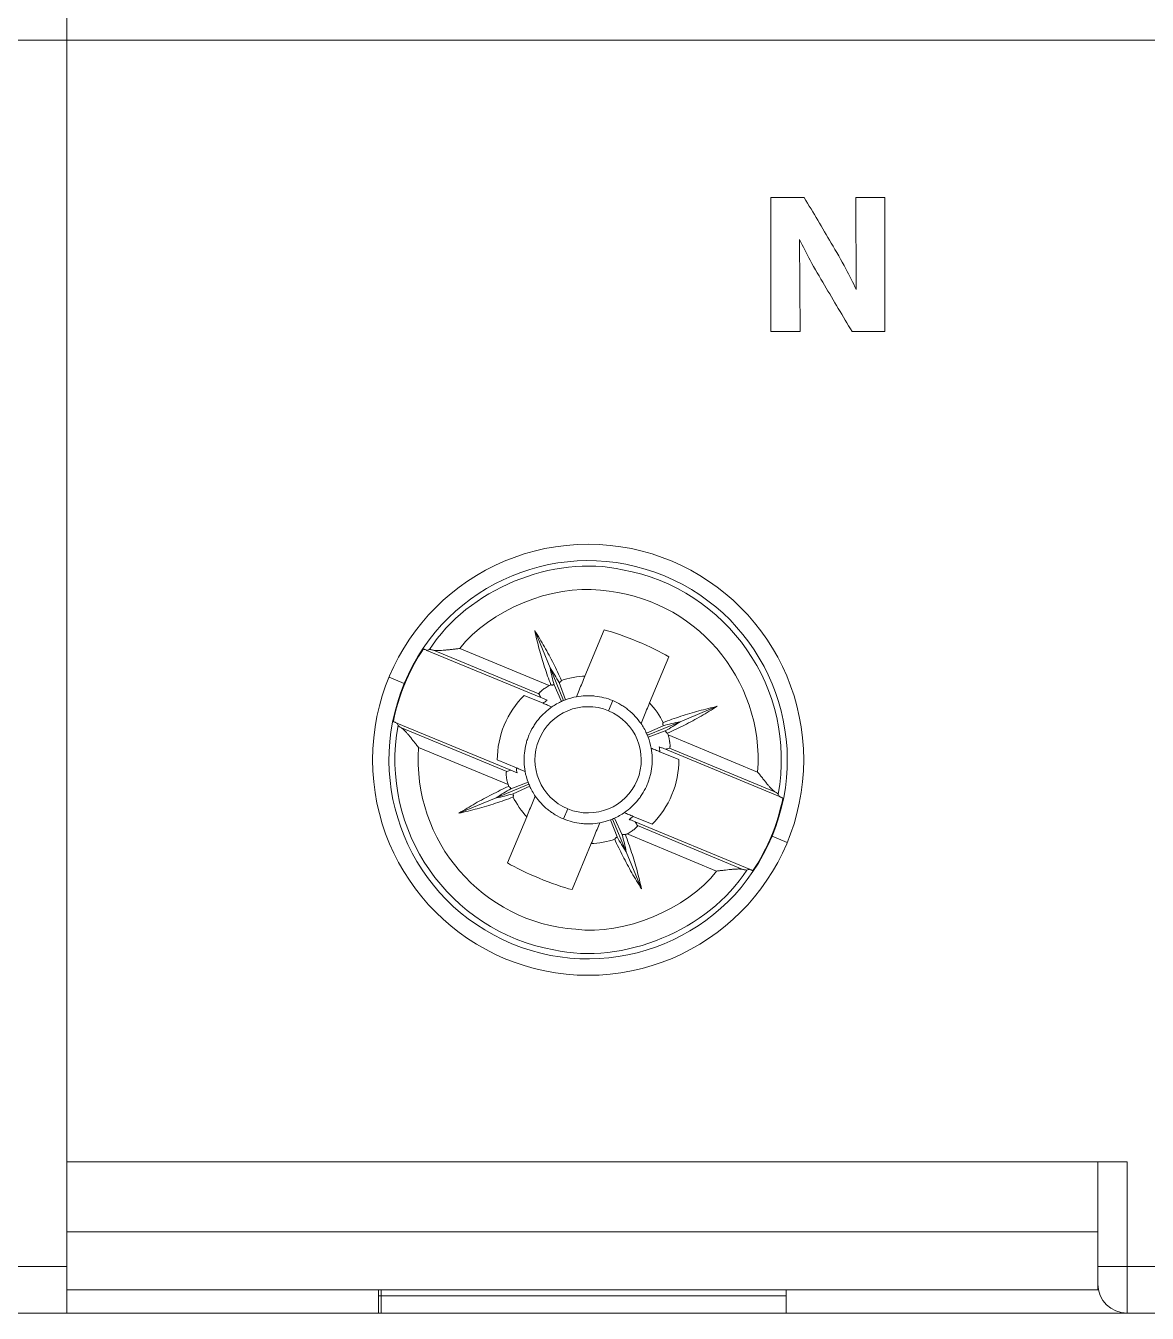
# Model space of a CAD drawing. Header units: millimetres. Extents: x 4137 to 6698, y 1400 to 3585.
# Drawn here: x 4492.86 to 4512.11, y 2776.75 to 2798.86 of the extents above; entities that cross this region are included whole.
import ezdxf

# ---------------------------------------------------------------- set-up
doc = ezdxf.new("R2010")
doc.units = ezdxf.units.MM
doc.layers.add('000-PI-Oprema', color=30, linetype='Continuous', lineweight=5)

msp = doc.modelspace()

# ---------------------------------------------------------------- linework, layer by layer
at = {"layer": '000-PI-Oprema', "color": 0, "linetype": 'ByBlock', "lineweight": 0, "ltscale": 0.25}
for p, q in [((4493.565, 2798.607), (4493.565, 2799.107)), ((4493.57, 2799.107), (4493.57, 2798.607)), ((4493.57, 2798.607), (4458.165, 2798.607)), ((4528.97, 2798.607), (4493.565, 2798.607)), ((4493.565, 2779.354), (4493.565, 2798.607)), ((4493.57, 2777.554), (4493.57, 2798.607)), ((4505.655, 2795.906), (4506.227, 2795.906)), ((4505.655, 2793.606), (4505.655, 2795.906)), ((4507.119, 2794.33), (4507.112, 2795.906)), ((4507.112, 2795.906), (4507.609, 2795.906)), ((4507.609, 2795.906), (4507.609, 2793.606)), ((4506.145, 2795.187), (4506.154, 2793.606)), ((4506.154, 2793.606), (4505.655, 2793.606)), ((4505.655, 2793.606), (4506.154, 2793.606)), ((4507.609, 2793.606), (4507.048, 2793.606)), ((4507.048, 2793.606), (4507.609, 2793.606)), ((4501.599, 2788.473), (4501.863, 2787.836)), ((4502.791, 2788.484), (4502.462, 2787.691)), ((4499.748, 2788.134), (4501.707, 2787.322)), ((4501.671, 2787.385), (4499.862, 2788.136)), ((4500.311, 2788.165), (4501.848, 2787.528)), ((4503.9, 2788.024), (4503.571, 2787.232)), ((4499.359, 2787.564), (4499.098, 2787.673)), ((4501.863, 2787.836), (4502.096, 2787.272)), ((4499.359, 2787.564), (4499.37, 2787.56)), ((4502.062, 2787.257), (4501.932, 2787.544)), ((4502.02, 2787.58), (4502.13, 2787.285)), ((4501.743, 2787.225), (4501.416, 2787.36)), ((4502.938, 2787.272), (4502.866, 2787.097)), ((4504.097, 2786.909), (4504.734, 2787.173)), ((4499.231, 2786.886), (4501.189, 2786.075)), ((4501.119, 2786.055), (4499.31, 2786.805)), ((4503.518, 2786.71), (4503.805, 2786.84)), ((4503.533, 2786.676), (4504.097, 2786.909)), ((4503.841, 2786.751), (4503.547, 2786.641)), ((4503.889, 2786.681), (4505.426, 2786.044)), ((4499.606, 2786.466), (4501.144, 2785.829)), ((4504.076, 2786.258), (4503.749, 2786.393)), ((4503.843, 2786.436), (4505.802, 2785.623)), ((4505.723, 2785.705), (4503.914, 2786.455)), ((4500.957, 2786.253), (4501.284, 2786.117)), ((4500.936, 2785.601), (4501.5, 2785.834)), ((4501.192, 2785.758), (4501.486, 2785.869)), ((4501.515, 2785.801), (4501.228, 2785.67)), ((4500.299, 2785.338), (4500.936, 2785.601)), ((4501.462, 2785.278), (4501.133, 2784.486)), ((4502.095, 2785.239), (4502.167, 2785.413)), ((4503.013, 2784.93), (4502.902, 2785.225)), ((4502.937, 2785.238), (4503.17, 2784.674)), ((4502.971, 2785.253), (4503.101, 2784.967)), ((4503.29, 2785.284), (4503.616, 2785.149)), ((4503.326, 2785.189), (4505.284, 2784.376)), ((4505.171, 2784.374), (4503.362, 2785.125)), ((4502.57, 2784.819), (4502.242, 2784.026)), ((4503.185, 2784.983), (4504.722, 2784.345)), ((4505.674, 2784.945), (4505.663, 2784.95)), ((4505.674, 2784.945), (4505.935, 2784.837)), ((4503.17, 2784.674), (4503.434, 2784.037)), ((4493.565, 2779.354), (4511.768, 2779.354)), ((4511.268, 2779.354), (4493.565, 2779.354)), ((4493.565, 2779.354), (4493.565, 2778.154)), ((4511.268, 2779.354), (4511.268, 2778.154)), ((4511.768, 2779.354), (4511.768, 2777.554)), ((4493.565, 2778.154), (4511.268, 2778.154)), ((4493.565, 2777.154), (4493.565, 2778.154)), ((4511.268, 2778.154), (4511.268, 2777.154)), ((4476.368, 2777.554), (4493.57, 2777.554)), ((4493.57, 2777.554), (4493.57, 2776.754)), ((4511.268, 2777.554), (4511.768, 2777.554)), ((4511.768, 2777.554), (4528.97, 2777.554)), ((4511.768, 2777.554), (4511.768, 2776.754)), ((4511.268, 2777.154), (4493.565, 2777.154)), ((4493.565, 2776.754), (4493.565, 2777.154)), ((4498.916, 2777.154), (4498.916, 2776.754)), ((4498.916, 2777.054), (4498.966, 2777.054)), ((4498.966, 2777.154), (4498.966, 2777.054)), ((4498.966, 2776.754), (4498.966, 2777.054)), ((4498.966, 2777.054), (4505.917, 2777.054)), ((4505.917, 2776.754), (4505.917, 2777.154)), ((4493.57, 2776.754), (4476.368, 2776.754)), ((4498.916, 2776.754), (4493.565, 2776.754)), ((4498.966, 2776.754), (4498.916, 2776.754)), ((4505.917, 2776.754), (4498.966, 2776.754)), ((4511.768, 2776.754), (4505.917, 2776.754)), ((4528.97, 2776.754), (4511.768, 2776.754))]:
    msp.add_line(p, q, dxfattribs=at)
for points in [[(4506.227, 2795.906), (4506.381, 2795.647), (4506.535, 2795.387), (4506.689, 2795.126)], [(4506.328, 2794.83), (4506.265, 2794.948), (4506.205, 2795.068), (4506.145, 2795.187)], [(4506.145, 2795.187), (4506.205, 2795.068), (4506.265, 2794.948), (4506.328, 2794.83)], [(4506.689, 2795.126), (4506.775, 2794.98), (4506.861, 2794.834), (4506.941, 2794.684)], [(4506.574, 2794.401), (4506.49, 2794.543), (4506.407, 2794.685), (4506.328, 2794.83)], [(4506.328, 2794.83), (4506.407, 2794.685), (4506.49, 2794.543), (4506.574, 2794.401)], [(4506.941, 2794.684), (4507.003, 2794.568), (4507.061, 2794.448), (4507.119, 2794.33)], [(4507.048, 2793.606), (4506.89, 2793.87), (4506.732, 2794.136), (4506.574, 2794.401)], [(4506.574, 2794.401), (4506.732, 2794.136), (4506.89, 2793.87), (4507.048, 2793.606)], [(4503.826, 2789.413), (4502.082, 2790.136), (4500.082, 2789.308), (4499.359, 2787.564)], [(4499.793, 2788.147), (4500.444, 2789.176), (4501.919, 2789.787), (4503.107, 2789.518)], [(4503.107, 2789.518), (4504.909, 2789.192), (4506.106, 2787.467), (4505.78, 2785.665)], [(4505.674, 2784.945), (4506.397, 2786.689), (4505.57, 2788.69), (4503.826, 2789.413)], [(4500.311, 2788.165), (4500.819, 2788.822), (4501.904, 2789.271), (4502.727, 2789.165)], [(4502.727, 2789.165), (4504.335, 2789.049), (4505.543, 2787.651), (4505.426, 2786.044)], [(4501.677, 2788.157), (4501.649, 2788.262), (4501.623, 2788.367), (4501.599, 2788.473)], [(4501.599, 2788.473), (4501.657, 2788.381), (4501.713, 2788.288), (4501.767, 2788.194)], [(4502.791, 2788.484), (4503.097, 2788.409), (4503.631, 2788.188), (4503.9, 2788.024)], [(4499.69, 2788.158), (4499.588, 2788.014), (4499.432, 2787.725), (4499.37, 2787.56)], [(4499.71, 2788.149), (4499.703, 2788.152), (4499.697, 2788.155), (4499.69, 2788.158)], [(4499.729, 2788.142), (4499.723, 2788.145), (4499.716, 2788.147), (4499.71, 2788.149)], [(4499.748, 2788.134), (4499.742, 2788.136), (4499.736, 2788.139), (4499.729, 2788.142)], [(4499.771, 2788.14), (4499.763, 2788.138), (4499.756, 2788.136), (4499.748, 2788.134)], [(4499.793, 2788.147), (4499.785, 2788.145), (4499.778, 2788.143), (4499.771, 2788.14)], [(4499.793, 2788.147), (4499.797, 2788.148), (4499.805, 2788.148), (4499.817, 2788.146)], [(4499.817, 2788.146), (4499.822, 2788.145), (4499.829, 2788.144), (4499.837, 2788.142)], [(4499.837, 2788.142), (4499.844, 2788.14), (4499.853, 2788.138), (4499.862, 2788.136)], [(4499.862, 2788.136), (4499.872, 2788.133), (4499.884, 2788.131), (4499.899, 2788.13)], [(4499.899, 2788.13), (4499.913, 2788.129), (4499.928, 2788.129), (4499.945, 2788.129)], [(4499.945, 2788.129), (4499.962, 2788.13), (4499.979, 2788.131), (4499.998, 2788.132)], [(4499.998, 2788.132), (4500.017, 2788.134), (4500.036, 2788.135), (4500.056, 2788.137)], [(4500.056, 2788.137), (4500.076, 2788.139), (4500.097, 2788.141), (4500.118, 2788.143)], [(4500.118, 2788.143), (4500.139, 2788.146), (4500.161, 2788.148), (4500.182, 2788.151)], [(4500.182, 2788.151), (4500.204, 2788.153), (4500.226, 2788.156), (4500.247, 2788.158)], [(4500.247, 2788.158), (4500.268, 2788.16), (4500.29, 2788.163), (4500.311, 2788.165)], [(4501.77, 2787.846), (4501.737, 2787.949), (4501.706, 2788.053), (4501.677, 2788.157)], [(4501.876, 2787.542), (4501.838, 2787.642), (4501.803, 2787.744), (4501.77, 2787.846)], [(4501.863, 2787.836), (4501.872, 2787.786), (4501.883, 2787.737), (4501.895, 2787.689)], [(4501.863, 2787.836), (4501.89, 2787.794), (4501.917, 2787.752), (4501.943, 2787.709)], [(4501.895, 2787.689), (4501.906, 2787.64), (4501.918, 2787.592), (4501.932, 2787.544)], [(4501.943, 2787.709), (4501.969, 2787.666), (4501.995, 2787.624), (4502.02, 2787.58)], [(4502.462, 2787.691), (4502.354, 2787.692), (4502.162, 2787.657), (4502.06, 2787.618)], [(4502.462, 2787.691), (4502.446, 2787.651), (4502.429, 2787.611), (4502.412, 2787.571)], [(4499.359, 2787.564), (4498.635, 2785.821), (4499.463, 2783.82), (4501.207, 2783.098)], [(4499.37, 2787.56), (4499.297, 2787.399), (4499.202, 2787.084), (4499.173, 2786.911)], [(4501.697, 2787.424), (4501.694, 2787.42), (4501.691, 2787.418), (4501.688, 2787.415)], [(4501.708, 2787.434), (4501.704, 2787.43), (4501.7, 2787.427), (4501.697, 2787.424)], [(4501.72, 2787.444), (4501.716, 2787.44), (4501.712, 2787.437), (4501.708, 2787.434)], [(4501.748, 2787.466), (4501.738, 2787.458), (4501.728, 2787.451), (4501.72, 2787.444)], [(4501.779, 2787.487), (4501.768, 2787.48), (4501.758, 2787.473), (4501.748, 2787.466)], [(4501.848, 2787.528), (4501.824, 2787.515), (4501.801, 2787.502), (4501.779, 2787.487)], [(4501.876, 2787.542), (4501.869, 2787.538), (4501.855, 2787.531), (4501.848, 2787.528)], [(4501.883, 2787.54), (4501.881, 2787.541), (4501.878, 2787.541), (4501.876, 2787.542)], [(4501.891, 2787.539), (4501.888, 2787.54), (4501.886, 2787.54), (4501.883, 2787.54)], [(4501.919, 2787.541), (4501.915, 2787.54), (4501.912, 2787.54), (4501.908, 2787.54)], [(4501.932, 2787.544), (4501.927, 2787.542), (4501.923, 2787.542), (4501.919, 2787.541)], [(4502.031, 2787.587), (4502.027, 2787.585), (4502.024, 2787.582), (4502.02, 2787.58)], [(4502.039, 2787.593), (4502.037, 2787.591), (4502.034, 2787.589), (4502.031, 2787.587)], [(4502.056, 2787.612), (4502.055, 2787.61), (4502.053, 2787.608), (4502.052, 2787.606)], [(4502.06, 2787.618), (4502.059, 2787.616), (4502.058, 2787.614), (4502.056, 2787.612)], [(4502.364, 2787.453), (4502.347, 2787.414), (4502.331, 2787.375), (4502.315, 2787.336)], [(4502.412, 2787.571), (4502.396, 2787.531), (4502.38, 2787.492), (4502.364, 2787.453)], [(4501.416, 2787.36), (4501.274, 2787.219), (4501.156, 2787.043), (4501.077, 2786.852)], [(4501.672, 2787.394), (4501.67, 2787.39), (4501.67, 2787.387), (4501.671, 2787.385)], [(4501.671, 2787.385), (4501.677, 2787.375), (4501.683, 2787.364), (4501.689, 2787.354)], [(4501.681, 2787.407), (4501.677, 2787.401), (4501.673, 2787.397), (4501.672, 2787.394)], [(4501.674, 2786.605), (4501.867, 2787.07), (4502.4, 2787.29), (4502.866, 2787.097)], [(4501.688, 2787.415), (4501.686, 2787.412), (4501.683, 2787.409), (4501.681, 2787.407)], [(4501.689, 2787.354), (4501.695, 2787.343), (4501.701, 2787.332), (4501.707, 2787.322)], [(4501.76, 2787.299), (4501.743, 2787.307), (4501.725, 2787.314), (4501.707, 2787.322)], [(4501.814, 2787.277), (4501.795, 2787.265), (4501.76, 2787.239), (4501.743, 2787.225)], [(4501.819, 2787.194), (4501.794, 2787.204), (4501.769, 2787.215), (4501.743, 2787.225)], [(4501.814, 2787.277), (4501.796, 2787.285), (4501.778, 2787.292), (4501.76, 2787.299)], [(4501.894, 2787.163), (4501.935, 2787.192), (4502.016, 2787.238), (4502.062, 2787.257)], [(4502.096, 2787.272), (4502.087, 2787.268), (4502.07, 2787.261), (4502.062, 2787.257)], [(4502.13, 2787.285), (4502.122, 2787.282), (4502.104, 2787.275), (4502.096, 2787.272)], [(4502.13, 2787.285), (4502.176, 2787.304), (4502.266, 2787.329), (4502.315, 2787.336)], [(4502.473, 2787.354), (4502.42, 2787.352), (4502.368, 2787.347), (4502.315, 2787.336)], [(4502.787, 2787.321), (4502.736, 2787.334), (4502.685, 2787.343), (4502.632, 2787.349)], [(4502.938, 2787.272), (4502.889, 2787.292), (4502.838, 2787.308), (4502.787, 2787.321)], [(4503.079, 2787.2), (4503.034, 2787.227), (4502.987, 2787.251), (4502.938, 2787.272)], [(4503.146, 2787.157), (4503.125, 2787.172), (4503.102, 2787.186), (4503.079, 2787.2)], [(4503.521, 2787.111), (4503.538, 2787.151), (4503.554, 2787.191), (4503.571, 2787.232)], [(4503.803, 2786.895), (4503.759, 2786.995), (4503.648, 2787.155), (4503.571, 2787.232)], [(4501.894, 2787.163), (4501.87, 2787.173), (4501.844, 2787.183), (4501.819, 2787.194)], [(4502.866, 2787.097), (4503.331, 2786.904), (4503.552, 2786.371), (4503.359, 2785.906)], [(4503.21, 2787.108), (4503.189, 2787.126), (4503.168, 2787.141), (4503.146, 2787.157)], [(4503.424, 2786.877), (4503.44, 2786.915), (4503.456, 2786.954), (4503.472, 2786.993)], [(4503.472, 2786.993), (4503.488, 2787.032), (4503.505, 2787.071), (4503.521, 2787.111)], [(4503.803, 2786.895), (4503.904, 2786.933), (4504.005, 2786.968), (4504.108, 2787.002)], [(4504.108, 2787.002), (4504.21, 2787.035), (4504.314, 2787.066), (4504.418, 2787.095)], [(4504.455, 2787.005), (4504.361, 2786.951), (4504.266, 2786.9), (4504.17, 2786.851)], [(4504.418, 2787.095), (4504.523, 2787.123), (4504.628, 2787.149), (4504.734, 2787.173)], [(4504.734, 2787.173), (4504.642, 2787.114), (4504.549, 2787.059), (4504.455, 2787.005)], [(4501.926, 2782.992), (4500.124, 2783.318), (4498.927, 2785.043), (4499.253, 2786.846)], [(4499.173, 2786.911), (4499.18, 2786.908), (4499.186, 2786.905), (4499.193, 2786.902)], [(4499.193, 2786.902), (4499.199, 2786.9), (4499.205, 2786.897), (4499.212, 2786.895)], [(4499.212, 2786.895), (4499.218, 2786.892), (4499.225, 2786.889), (4499.231, 2786.886)], [(4499.231, 2786.886), (4499.235, 2786.88), (4499.238, 2786.873), (4499.242, 2786.866)], [(4499.242, 2786.866), (4499.246, 2786.86), (4499.25, 2786.853), (4499.253, 2786.846)], [(4499.26, 2786.838), (4499.256, 2786.841), (4499.254, 2786.844), (4499.253, 2786.846)], [(4499.271, 2786.829), (4499.266, 2786.833), (4499.262, 2786.835), (4499.26, 2786.838)], [(4499.31, 2786.805), (4499.293, 2786.814), (4499.281, 2786.822), (4499.271, 2786.829)], [(4499.326, 2786.794), (4499.32, 2786.798), (4499.315, 2786.802), (4499.31, 2786.805)], [(4499.343, 2786.78), (4499.337, 2786.785), (4499.332, 2786.79), (4499.326, 2786.794)], [(4499.378, 2786.745), (4499.366, 2786.758), (4499.354, 2786.77), (4499.343, 2786.78)], [(4501.077, 2786.852), (4500.998, 2786.661), (4500.957, 2786.454), (4500.957, 2786.253)], [(4501.572, 2786.818), (4501.544, 2786.773), (4501.521, 2786.726), (4501.501, 2786.678)], [(4501.615, 2786.885), (4501.599, 2786.863), (4501.585, 2786.841), (4501.572, 2786.818)], [(4501.638, 2786.917), (4501.63, 2786.906), (4501.622, 2786.895), (4501.615, 2786.885)], [(4501.663, 2786.948), (4501.655, 2786.938), (4501.646, 2786.928), (4501.638, 2786.917)], [(4503.518, 2786.71), (4503.499, 2786.756), (4503.453, 2786.837), (4503.424, 2786.877)], [(4503.801, 2786.88), (4503.801, 2786.883), (4503.801, 2786.886), (4503.802, 2786.888)], [(4503.802, 2786.853), (4503.802, 2786.856), (4503.801, 2786.86), (4503.801, 2786.863)], [(4503.802, 2786.888), (4503.802, 2786.891), (4503.803, 2786.893), (4503.803, 2786.895)], [(4503.805, 2786.84), (4503.804, 2786.844), (4503.803, 2786.849), (4503.802, 2786.853)], [(4503.95, 2786.877), (4503.901, 2786.865), (4503.853, 2786.853), (4503.805, 2786.84)], [(4503.97, 2786.828), (4503.928, 2786.802), (4503.885, 2786.776), (4503.841, 2786.751)], [(4504.17, 2786.851), (4504.074, 2786.802), (4503.977, 2786.756), (4503.88, 2786.711)], [(4504.097, 2786.909), (4504.048, 2786.899), (4503.999, 2786.888), (4503.95, 2786.877)], [(4504.097, 2786.909), (4504.055, 2786.882), (4504.013, 2786.855), (4503.97, 2786.828)], [(4499.415, 2786.705), (4499.402, 2786.718), (4499.39, 2786.732), (4499.378, 2786.745)], [(4499.433, 2786.682), (4499.427, 2786.689), (4499.421, 2786.697), (4499.415, 2786.705)], [(4499.452, 2786.659), (4499.446, 2786.667), (4499.439, 2786.675), (4499.433, 2786.682)], [(4499.528, 2786.564), (4499.503, 2786.596), (4499.478, 2786.628), (4499.452, 2786.659)], [(4499.567, 2786.516), (4499.554, 2786.532), (4499.541, 2786.548), (4499.528, 2786.564)], [(4501.473, 2786.603), (4501.464, 2786.578), (4501.457, 2786.552), (4501.451, 2786.527)], [(4501.501, 2786.678), (4501.491, 2786.653), (4501.481, 2786.628), (4501.473, 2786.603)], [(4502.167, 2785.413), (4501.702, 2785.606), (4501.481, 2786.139), (4501.674, 2786.605)], [(4503.533, 2786.676), (4503.529, 2786.685), (4503.522, 2786.701), (4503.518, 2786.71)], [(4503.547, 2786.641), (4503.543, 2786.65), (4503.537, 2786.667), (4503.533, 2786.676)], [(4503.598, 2786.456), (4503.59, 2786.505), (4503.565, 2786.595), (4503.547, 2786.641)], [(4503.848, 2786.741), (4503.846, 2786.744), (4503.844, 2786.747), (4503.841, 2786.751)], [(4503.855, 2786.732), (4503.853, 2786.735), (4503.85, 2786.738), (4503.848, 2786.741)], [(4503.861, 2786.725), (4503.859, 2786.727), (4503.857, 2786.73), (4503.855, 2786.732)], [(4503.867, 2786.72), (4503.865, 2786.722), (4503.863, 2786.723), (4503.861, 2786.725)], [(4503.873, 2786.715), (4503.871, 2786.716), (4503.869, 2786.718), (4503.867, 2786.72)], [(4503.88, 2786.711), (4503.877, 2786.712), (4503.875, 2786.713), (4503.873, 2786.715)], [(4503.889, 2786.681), (4503.887, 2786.689), (4503.882, 2786.704), (4503.88, 2786.711)], [(4503.91, 2786.604), (4503.904, 2786.629), (4503.897, 2786.656), (4503.889, 2786.681)], [(4503.913, 2786.585), (4503.912, 2786.591), (4503.911, 2786.597), (4503.91, 2786.604)], [(4503.921, 2786.531), (4503.92, 2786.536), (4503.919, 2786.543), (4503.919, 2786.548)], [(4502.305, 2783.345), (4500.698, 2783.462), (4499.49, 2784.859), (4499.606, 2786.466)], [(4499.587, 2786.491), (4499.58, 2786.499), (4499.574, 2786.507), (4499.567, 2786.516)], [(4499.596, 2786.479), (4499.593, 2786.483), (4499.59, 2786.487), (4499.587, 2786.491)], [(4499.606, 2786.466), (4499.603, 2786.47), (4499.6, 2786.474), (4499.596, 2786.479)], [(4503.673, 2786.425), (4503.648, 2786.435), (4503.623, 2786.445), (4503.598, 2786.456)], [(4503.615, 2786.297), (4503.613, 2786.351), (4503.608, 2786.403), (4503.598, 2786.456)], [(4503.749, 2786.393), (4503.724, 2786.404), (4503.699, 2786.414), (4503.673, 2786.425)], [(4503.749, 2786.393), (4503.747, 2786.415), (4503.741, 2786.458), (4503.737, 2786.48)], [(4503.79, 2786.458), (4503.772, 2786.465), (4503.754, 2786.472), (4503.737, 2786.48)], [(4503.843, 2786.436), (4503.826, 2786.443), (4503.808, 2786.45), (4503.79, 2786.458)], [(4503.843, 2786.436), (4503.855, 2786.439), (4503.867, 2786.442), (4503.879, 2786.445)], [(4503.879, 2786.445), (4503.89, 2786.449), (4503.902, 2786.452), (4503.914, 2786.455)], [(4503.914, 2786.455), (4503.916, 2786.456), (4503.917, 2786.458), (4503.919, 2786.462)], [(4503.922, 2786.501), (4503.922, 2786.51), (4503.922, 2786.521), (4503.921, 2786.531)], [(4503.921, 2786.477), (4503.922, 2786.481), (4503.922, 2786.484), (4503.922, 2786.488)], [(4503.922, 2786.488), (4503.922, 2786.492), (4503.922, 2786.496), (4503.922, 2786.501)], [(4501.284, 2786.117), (4501.286, 2786.095), (4501.292, 2786.052), (4501.296, 2786.03)], [(4501.284, 2786.117), (4501.309, 2786.106), (4501.334, 2786.095), (4501.36, 2786.085)], [(4501.418, 2786.213), (4501.419, 2786.16), (4501.425, 2786.106), (4501.435, 2786.054)], [(4503.956, 2785.658), (4504.035, 2785.849), (4504.076, 2786.056), (4504.076, 2786.258)], [(4501.111, 2786.022), (4501.11, 2786.018), (4501.11, 2786.013), (4501.11, 2786.009)], [(4501.11, 2786.009), (4501.111, 2786), (4501.111, 2785.99), (4501.112, 2785.979)], [(4501.114, 2786.049), (4501.114, 2786.047), (4501.113, 2786.044), (4501.112, 2786.042)], [(4501.112, 2785.979), (4501.113, 2785.973), (4501.113, 2785.968), (4501.114, 2785.962)], [(4501.119, 2786.055), (4501.117, 2786.054), (4501.115, 2786.052), (4501.114, 2786.049)], [(4501.114, 2785.962), (4501.115, 2785.956), (4501.116, 2785.95), (4501.116, 2785.944)], [(4501.116, 2785.944), (4501.117, 2785.938), (4501.118, 2785.932), (4501.12, 2785.925)], [(4501.154, 2786.064), (4501.143, 2786.062), (4501.131, 2786.058), (4501.119, 2786.055)], [(4501.12, 2785.925), (4501.121, 2785.919), (4501.122, 2785.913), (4501.123, 2785.907)], [(4501.123, 2785.907), (4501.129, 2785.88), (4501.136, 2785.855), (4501.144, 2785.829)], [(4501.189, 2786.075), (4501.178, 2786.071), (4501.166, 2786.068), (4501.154, 2786.064)], [(4501.189, 2786.075), (4501.207, 2786.067), (4501.225, 2786.06), (4501.243, 2786.052)], [(4501.243, 2786.052), (4501.261, 2786.045), (4501.278, 2786.038), (4501.296, 2786.03)], [(4501.36, 2786.085), (4501.384, 2786.075), (4501.41, 2786.064), (4501.435, 2786.054)], [(4501.486, 2785.869), (4501.468, 2785.915), (4501.443, 2786.005), (4501.435, 2786.054)], [(4503.359, 2785.906), (4503.166, 2785.44), (4502.632, 2785.22), (4502.167, 2785.413)], [(4503.532, 2785.833), (4503.542, 2785.857), (4503.551, 2785.882), (4503.56, 2785.907)], [(4503.56, 2785.907), (4503.568, 2785.932), (4503.576, 2785.958), (4503.582, 2785.984)], [(4505.426, 2786.044), (4505.44, 2786.027), (4505.453, 2786.011), (4505.467, 2785.993)], [(4505.467, 2785.993), (4505.48, 2785.977), (4505.493, 2785.96), (4505.507, 2785.943)], [(4505.507, 2785.943), (4505.52, 2785.926), (4505.533, 2785.909), (4505.547, 2785.893)], [(4505.547, 2785.893), (4505.56, 2785.876), (4505.573, 2785.86), (4505.586, 2785.845)], [(4500.578, 2785.505), (4500.671, 2785.559), (4500.766, 2785.61), (4500.863, 2785.659)], [(4500.863, 2785.659), (4500.959, 2785.708), (4501.055, 2785.755), (4501.153, 2785.799)], [(4500.936, 2785.601), (4500.978, 2785.629), (4501.02, 2785.656), (4501.062, 2785.682)], [(4501.062, 2785.682), (4501.105, 2785.708), (4501.148, 2785.734), (4501.192, 2785.758)], [(4501.083, 2785.633), (4501.131, 2785.645), (4501.18, 2785.657), (4501.228, 2785.67)], [(4501.144, 2785.829), (4501.146, 2785.821), (4501.151, 2785.807), (4501.153, 2785.799)], [(4501.166, 2785.79), (4501.168, 2785.789), (4501.17, 2785.787), (4501.172, 2785.785)], [(4501.172, 2785.785), (4501.174, 2785.783), (4501.176, 2785.781), (4501.178, 2785.778)], [(4501.178, 2785.778), (4501.18, 2785.775), (4501.183, 2785.772), (4501.185, 2785.77)], [(4501.185, 2785.77), (4501.187, 2785.766), (4501.189, 2785.763), (4501.192, 2785.758)], [(4501.228, 2785.67), (4501.229, 2785.665), (4501.23, 2785.661), (4501.231, 2785.658)], [(4501.231, 2785.658), (4501.231, 2785.654), (4501.232, 2785.65), (4501.232, 2785.647)], [(4501.486, 2785.869), (4501.49, 2785.86), (4501.496, 2785.843), (4501.5, 2785.834)], [(4501.5, 2785.834), (4501.503, 2785.826), (4501.511, 2785.809), (4501.515, 2785.801)], [(4501.609, 2785.633), (4501.58, 2785.673), (4501.534, 2785.755), (4501.515, 2785.801)], [(4503.418, 2785.626), (4503.433, 2785.647), (4503.448, 2785.67), (4503.461, 2785.692)], [(4503.461, 2785.692), (4503.488, 2785.737), (4503.512, 2785.784), (4503.532, 2785.833)], [(4503.616, 2785.149), (4503.759, 2785.292), (4503.877, 2785.467), (4503.956, 2785.658)], [(4505.586, 2785.845), (4505.598, 2785.829), (4505.611, 2785.814), (4505.623, 2785.8)], [(4505.623, 2785.8), (4505.636, 2785.785), (4505.648, 2785.772), (4505.659, 2785.76)], [(4505.659, 2785.76), (4505.671, 2785.748), (4505.682, 2785.737), (4505.693, 2785.727)], [(4505.693, 2785.727), (4505.704, 2785.719), (4505.714, 2785.711), (4505.723, 2785.705)], [(4505.723, 2785.705), (4505.739, 2785.696), (4505.752, 2785.688), (4505.762, 2785.681)], [(4505.762, 2785.681), (4505.767, 2785.677), (4505.77, 2785.674), (4505.773, 2785.672)], [(4505.773, 2785.672), (4505.776, 2785.669), (4505.778, 2785.666), (4505.78, 2785.665)], [(4505.791, 2785.644), (4505.787, 2785.651), (4505.783, 2785.658), (4505.78, 2785.665)], [(4500.299, 2785.338), (4500.391, 2785.395), (4500.483, 2785.451), (4500.578, 2785.505)], [(4500.925, 2785.508), (4500.823, 2785.475), (4500.719, 2785.444), (4500.614, 2785.416)], [(4501.229, 2785.614), (4501.129, 2785.577), (4501.028, 2785.541), (4500.925, 2785.508)], [(4500.936, 2785.601), (4500.985, 2785.611), (4501.034, 2785.621), (4501.083, 2785.633)], [(4501.231, 2785.622), (4501.231, 2785.619), (4501.23, 2785.617), (4501.229, 2785.614)], [(4501.229, 2785.614), (4501.274, 2785.516), (4501.385, 2785.355), (4501.462, 2785.278)], [(4501.232, 2785.63), (4501.232, 2785.627), (4501.231, 2785.624), (4501.231, 2785.622)], [(4501.561, 2785.517), (4501.545, 2785.478), (4501.528, 2785.439), (4501.512, 2785.399)], [(4501.609, 2785.633), (4501.593, 2785.595), (4501.577, 2785.556), (4501.561, 2785.517)], [(4501.609, 2785.633), (4501.639, 2785.589), (4501.672, 2785.548), (4501.708, 2785.51)], [(4501.708, 2785.51), (4501.743, 2785.471), (4501.782, 2785.435), (4501.823, 2785.402)], [(4503.138, 2785.348), (4503.182, 2785.377), (4503.223, 2785.411), (4503.262, 2785.446)], [(4503.262, 2785.446), (4503.301, 2785.482), (4503.336, 2785.521), (4503.37, 2785.561)], [(4503.37, 2785.561), (4503.378, 2785.572), (4503.387, 2785.583), (4503.395, 2785.593)], [(4503.395, 2785.593), (4503.403, 2785.603), (4503.411, 2785.614), (4503.418, 2785.626)], [(4505.663, 2784.95), (4505.736, 2785.111), (4505.831, 2785.426), (4505.86, 2785.599)], [(4505.802, 2785.623), (4505.798, 2785.63), (4505.794, 2785.637), (4505.791, 2785.644)], [(4505.821, 2785.616), (4505.814, 2785.618), (4505.808, 2785.621), (4505.802, 2785.623)], [(4505.84, 2785.608), (4505.834, 2785.61), (4505.827, 2785.613), (4505.821, 2785.616)], [(4505.86, 2785.599), (4505.853, 2785.602), (4505.847, 2785.605), (4505.84, 2785.608)], [(4500.614, 2785.416), (4500.51, 2785.387), (4500.405, 2785.361), (4500.299, 2785.338)], [(4501.512, 2785.399), (4501.495, 2785.359), (4501.479, 2785.319), (4501.462, 2785.278)], [(4501.823, 2785.402), (4501.843, 2785.385), (4501.865, 2785.369), (4501.887, 2785.353)], [(4501.887, 2785.353), (4501.908, 2785.338), (4501.93, 2785.324), (4501.953, 2785.311)], [(4501.953, 2785.311), (4501.998, 2785.283), (4502.046, 2785.259), (4502.095, 2785.239)], [(4502.095, 2785.239), (4502.144, 2785.218), (4502.194, 2785.202), (4502.245, 2785.189)], [(4502.718, 2785.174), (4502.767, 2785.181), (4502.857, 2785.207), (4502.902, 2785.225)], [(4502.902, 2785.225), (4502.911, 2785.228), (4502.929, 2785.235), (4502.937, 2785.238)], [(4502.937, 2785.238), (4502.946, 2785.242), (4502.963, 2785.249), (4502.971, 2785.253)], [(4502.971, 2785.253), (4503.017, 2785.273), (4503.098, 2785.318), (4503.138, 2785.348)], [(4503.138, 2785.348), (4503.163, 2785.338), (4503.188, 2785.326), (4503.214, 2785.316)], [(4503.214, 2785.316), (4503.239, 2785.306), (4503.264, 2785.295), (4503.29, 2785.284)], [(4503.219, 2785.233), (4503.238, 2785.245), (4503.272, 2785.271), (4503.29, 2785.284)], [(4503.219, 2785.233), (4503.237, 2785.225), (4503.255, 2785.218), (4503.272, 2785.211)], [(4503.272, 2785.211), (4503.29, 2785.203), (4503.308, 2785.196), (4503.326, 2785.189)], [(4502.245, 2785.189), (4502.296, 2785.176), (4502.348, 2785.167), (4502.401, 2785.162)], [(4502.401, 2785.162), (4502.427, 2785.158), (4502.454, 2785.157), (4502.48, 2785.156)], [(4502.48, 2785.156), (4502.507, 2785.155), (4502.533, 2785.155), (4502.56, 2785.156)], [(4502.56, 2785.156), (4502.612, 2785.158), (4502.665, 2785.164), (4502.718, 2785.174)], [(4502.621, 2784.939), (4502.637, 2784.979), (4502.653, 2785.018), (4502.669, 2785.057)], [(4502.669, 2785.057), (4502.685, 2785.096), (4502.702, 2785.135), (4502.718, 2785.174)], [(4503.185, 2784.983), (4503.209, 2784.995), (4503.232, 2785.009), (4503.254, 2785.023)], [(4503.254, 2785.023), (4503.265, 2785.03), (4503.275, 2785.037), (4503.285, 2785.045)], [(4503.285, 2785.045), (4503.295, 2785.052), (4503.304, 2785.059), (4503.313, 2785.066)], [(4503.313, 2785.066), (4503.317, 2785.069), (4503.321, 2785.073), (4503.325, 2785.076)], [(4503.325, 2785.076), (4503.329, 2785.08), (4503.332, 2785.083), (4503.336, 2785.086)], [(4503.344, 2785.156), (4503.338, 2785.167), (4503.332, 2785.178), (4503.326, 2785.189)], [(4503.336, 2785.086), (4503.339, 2785.089), (4503.342, 2785.092), (4503.345, 2785.095)], [(4503.362, 2785.125), (4503.356, 2785.135), (4503.35, 2785.146), (4503.344, 2785.156)], [(4503.345, 2785.095), (4503.347, 2785.098), (4503.35, 2785.101), (4503.352, 2785.103)], [(4503.352, 2785.103), (4503.356, 2785.109), (4503.359, 2785.113), (4503.361, 2785.116)], [(4503.361, 2785.116), (4503.363, 2785.12), (4503.363, 2785.123), (4503.362, 2785.125)], [(4501.207, 2783.098), (4502.951, 2782.374), (4504.951, 2783.202), (4505.674, 2784.945)], [(4502.57, 2784.819), (4502.587, 2784.859), (4502.604, 2784.899), (4502.621, 2784.939)], [(4502.57, 2784.819), (4502.678, 2784.819), (4502.871, 2784.854), (4502.972, 2784.892)], [(4502.972, 2784.892), (4502.973, 2784.894), (4502.975, 2784.896), (4502.976, 2784.898)], [(4503.113, 2784.601), (4503.063, 2784.697), (4503.017, 2784.794), (4502.972, 2784.892)], [(4502.976, 2784.898), (4502.978, 2784.9), (4502.98, 2784.902), (4502.981, 2784.904)], [(4502.981, 2784.904), (4502.983, 2784.906), (4502.985, 2784.908), (4502.987, 2784.91)], [(4502.987, 2784.91), (4502.989, 2784.912), (4502.991, 2784.914), (4502.994, 2784.917)], [(4502.994, 2784.917), (4502.996, 2784.919), (4502.999, 2784.921), (4503.002, 2784.923)], [(4503.002, 2784.923), (4503.005, 2784.925), (4503.009, 2784.928), (4503.013, 2784.93)], [(4503.09, 2784.801), (4503.063, 2784.843), (4503.038, 2784.887), (4503.013, 2784.93)], [(4503.17, 2784.674), (4503.143, 2784.716), (4503.116, 2784.759), (4503.09, 2784.801)], [(4503.101, 2784.967), (4503.106, 2784.968), (4503.11, 2784.969), (4503.114, 2784.97)], [(4503.138, 2784.821), (4503.127, 2784.87), (4503.115, 2784.919), (4503.101, 2784.967)], [(4503.114, 2784.97), (4503.117, 2784.97), (4503.121, 2784.97), (4503.124, 2784.971)], [(4503.17, 2784.674), (4503.161, 2784.724), (4503.15, 2784.773), (4503.138, 2784.821)], [(4503.15, 2784.97), (4503.152, 2784.97), (4503.155, 2784.969), (4503.157, 2784.968)], [(4503.157, 2784.968), (4503.164, 2784.972), (4503.178, 2784.979), (4503.185, 2784.983)], [(4503.157, 2784.968), (4503.194, 2784.868), (4503.23, 2784.766), (4503.263, 2784.664)], [(4505.342, 2784.352), (4505.445, 2784.496), (4505.601, 2784.786), (4505.663, 2784.95)], [(4503.266, 2784.316), (4503.213, 2784.41), (4503.161, 2784.505), (4503.113, 2784.601)], [(4503.263, 2784.664), (4503.296, 2784.561), (4503.327, 2784.458), (4503.356, 2784.353)], [(4502.242, 2784.026), (4501.936, 2784.101), (4501.402, 2784.322), (4501.133, 2784.486)], [(4505.24, 2784.363), (4504.589, 2783.334), (4503.114, 2782.723), (4501.926, 2782.992)], [(4504.722, 2784.345), (4504.214, 2783.688), (4503.129, 2783.239), (4502.305, 2783.345)], [(4503.356, 2784.353), (4503.384, 2784.249), (4503.41, 2784.143), (4503.434, 2784.037)], [(4504.753, 2784.349), (4504.743, 2784.347), (4504.732, 2784.346), (4504.722, 2784.345)], [(4504.785, 2784.352), (4504.774, 2784.351), (4504.764, 2784.349), (4504.753, 2784.349)], [(4504.846, 2784.359), (4504.826, 2784.356), (4504.805, 2784.354), (4504.785, 2784.352)], [(4504.968, 2784.372), (4504.928, 2784.368), (4504.887, 2784.364), (4504.846, 2784.359)], [(4504.997, 2784.375), (4504.988, 2784.374), (4504.978, 2784.373), (4504.968, 2784.372)], [(4505.026, 2784.377), (4505.017, 2784.376), (4505.007, 2784.376), (4504.997, 2784.375)], [(4505.081, 2784.38), (4505.063, 2784.38), (4505.045, 2784.379), (4505.026, 2784.377)], [(4505.107, 2784.381), (4505.098, 2784.381), (4505.09, 2784.38), (4505.081, 2784.38)], [(4505.131, 2784.38), (4505.123, 2784.38), (4505.115, 2784.38), (4505.107, 2784.381)], [(4505.171, 2784.374), (4505.16, 2784.378), (4505.146, 2784.379), (4505.131, 2784.38)], [(4505.196, 2784.368), (4505.189, 2784.37), (4505.18, 2784.372), (4505.171, 2784.374)], [(4505.216, 2784.364), (4505.21, 2784.365), (4505.204, 2784.367), (4505.196, 2784.368)], [(4505.24, 2784.363), (4505.235, 2784.362), (4505.227, 2784.362), (4505.216, 2784.364)], [(4505.24, 2784.363), (4505.247, 2784.365), (4505.255, 2784.367), (4505.262, 2784.369)], [(4505.262, 2784.369), (4505.27, 2784.372), (4505.277, 2784.374), (4505.284, 2784.376)], [(4505.284, 2784.376), (4505.291, 2784.374), (4505.297, 2784.371), (4505.304, 2784.368)], [(4505.304, 2784.368), (4505.31, 2784.366), (4505.317, 2784.363), (4505.323, 2784.36)], [(4505.323, 2784.36), (4505.329, 2784.358), (4505.336, 2784.355), (4505.342, 2784.352)], [(4503.434, 2784.037), (4503.376, 2784.129), (4503.32, 2784.222), (4503.266, 2784.316)], [(4511.268, 2777.254), (4511.268, 2776.978), (4511.492, 2776.754), (4511.768, 2776.754)]]:
    msp.add_open_spline(points, degree=3, dxfattribs=at)
for points, knots in [([(4506.217, 2786.255), (4506.217, 2788.299), (4504.56, 2789.955), (4502.517, 2789.955), (4500.473, 2789.955), (4498.816, 2788.299), (4498.816, 2786.255), (4498.816, 2784.212), (4500.473, 2782.555), (4502.517, 2782.555), (4504.56, 2782.555), (4506.217, 2784.212), (4506.217, 2786.255), (4506.217, 2786.255), (4506.217, 2786.255), (4506.217, 2786.255)], [0, 0, 0, 0, 1, 1, 1, 2, 2, 2, 3, 3, 3, 4, 4, 4, 5, 5, 5, 5]), ([(4501.767, 2788.194), (4501.82, 2788.1), (4501.872, 2788.005), (4501.921, 2787.909), (4501.969, 2787.813), (4502.016, 2787.716), (4502.06, 2787.618)], [1, 1, 1, 1, 2, 2, 2, 3, 3, 3, 3]), ([(4501.908, 2787.54), (4501.905, 2787.539), (4501.902, 2787.539), (4501.899, 2787.539), (4501.896, 2787.539), (4501.894, 2787.539), (4501.891, 2787.539)], [2, 2, 2, 2, 3, 3, 3, 4, 4, 4, 4]), ([(4502.052, 2787.606), (4502.05, 2787.604), (4502.048, 2787.602), (4502.046, 2787.6), (4502.044, 2787.597), (4502.042, 2787.595), (4502.039, 2787.593)], [2, 2, 2, 2, 3, 3, 3, 4, 4, 4, 4]), ([(4502.632, 2787.349), (4502.606, 2787.352), (4502.579, 2787.354), (4502.553, 2787.354), (4502.526, 2787.355), (4502.5, 2787.355), (4502.473, 2787.354)], [2, 2, 2, 2, 3, 3, 3, 4, 4, 4, 4]), ([(4501.894, 2787.163), (4501.851, 2787.132), (4501.81, 2787.099), (4501.771, 2787.063), (4501.732, 2787.028), (4501.696, 2786.99), (4501.663, 2786.948)], [0, 0, 0, 0, 1, 1, 1, 2, 2, 2, 2]), ([(4503.424, 2786.877), (4503.394, 2786.921), (4503.361, 2786.962), (4503.325, 2787.001), (4503.29, 2787.039), (4503.251, 2787.075), (4503.21, 2787.108)], [0, 0, 0, 0, 1, 1, 1, 2, 2, 2, 2]), ([(4503.801, 2786.863), (4503.8, 2786.866), (4503.8, 2786.869), (4503.8, 2786.872), (4503.8, 2786.875), (4503.8, 2786.878), (4503.801, 2786.88)], [2, 2, 2, 2, 3, 3, 3, 4, 4, 4, 4]), ([(4503.919, 2786.548), (4503.918, 2786.554), (4503.917, 2786.56), (4503.916, 2786.566), (4503.915, 2786.572), (4503.915, 2786.578), (4503.913, 2786.585)], [7, 7, 7, 7, 8, 8, 8, 9, 9, 9, 9]), ([(4501.451, 2786.527), (4501.437, 2786.475), (4501.429, 2786.423), (4501.423, 2786.371), (4501.418, 2786.319), (4501.415, 2786.266), (4501.418, 2786.213)], [8, 8, 8, 8, 9, 9, 9, 10, 10, 10, 10]), ([(4503.919, 2786.462), (4503.919, 2786.463), (4503.92, 2786.465), (4503.92, 2786.468), (4503.921, 2786.471), (4503.921, 2786.474), (4503.921, 2786.477)], [1, 1, 1, 1, 2, 2, 2, 3, 3, 3, 3]), ([(4503.582, 2785.984), (4503.595, 2786.035), (4503.604, 2786.086), (4503.61, 2786.139), (4503.615, 2786.191), (4503.618, 2786.244), (4503.615, 2786.297)], [8, 8, 8, 8, 9, 9, 9, 10, 10, 10, 10]), ([(4501.112, 2786.042), (4501.112, 2786.039), (4501.112, 2786.036), (4501.111, 2786.033), (4501.111, 2786.029), (4501.111, 2786.026), (4501.111, 2786.022)], [2, 2, 2, 2, 3, 3, 3, 4, 4, 4, 4]), ([(4501.153, 2785.799), (4501.155, 2785.798), (4501.157, 2785.796), (4501.159, 2785.795), (4501.162, 2785.794), (4501.164, 2785.792), (4501.166, 2785.79)], [0, 0, 0, 0, 1, 1, 1, 2, 2, 2, 2]), ([(4501.232, 2785.647), (4501.233, 2785.644), (4501.233, 2785.641), (4501.233, 2785.638), (4501.233, 2785.635), (4501.233, 2785.632), (4501.232, 2785.63)], [2, 2, 2, 2, 3, 3, 3, 4, 4, 4, 4]), ([(4503.124, 2784.971), (4503.128, 2784.971), (4503.13, 2784.971), (4503.134, 2784.971), (4503.137, 2784.971), (4503.139, 2784.971), (4503.142, 2784.971), (4503.145, 2784.971), (4503.147, 2784.97), (4503.15, 2784.97)], [2, 2, 2, 2, 3, 3, 3, 4, 4, 4, 5, 5, 5, 5])]:
    msp.add_open_spline(points, degree=3, knots=knots, dxfattribs=at)

doc.saveas('drawing.dxf')
